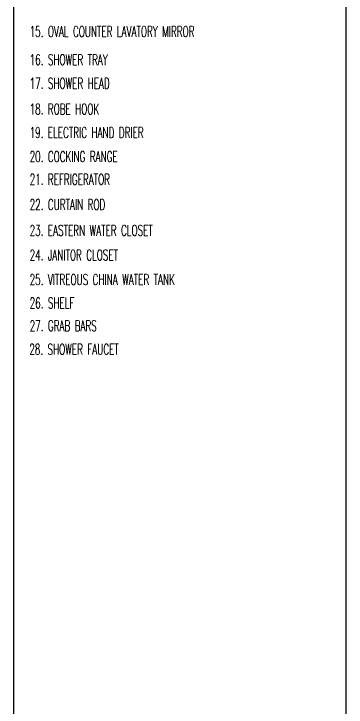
# Model space of a CAD drawing. Extents: x 417682.5 to 417711.4, y 43413.5 to 43433.4.
# Drawn here: x 417707.94 to 417710.82, y 43419.52 to 43425.54 of the extents above; entities that cross this region are included whole.
import ezdxf

# ---------------------------------------------------------------- set-up
doc = ezdxf.new("R2010")
doc.units = 0
doc.header["$MEASUREMENT"] = 0
for name, color, linetype in [('SH', 1, 'CONTINUOUS'), ('TITLE', 6, 'CONTINUOUS'), ('TXT', 2, 'CONTINUOUS')]:
    doc.layers.add(name, color=color, linetype=linetype)
doc.styles.add('ROMANS', font='ROMANS.shx', dxfattribs={"width": 0.6})

msp = doc.modelspace()

# ---------------------------------------------------------------- linework, layer by layer
at = {"layer": 'SH'}
for p, q in [((417707.936, 43413.495), (417707.936, 43427.345)), ((417710.8235, 43413.495), (417710.8235, 43427.345))]:
    msp.add_line(p, q, dxfattribs=at)
at = {"layer": 'TITLE'}
for p, q in [((417707.936, 43413.495), (417707.936, 43433.42)), ((417710.8235, 43413.495), (417710.8235, 43433.42))]:
    msp.add_line(p, q, dxfattribs=at)

# ---------------------------------------------------------------- texts
at = {"layer": 'TXT', "style": 'ROMANS', "width": 0.6}
for s, height, p in [('15. OVAL COUNTER LAVATORY MIRROR', 0.093306, (417708.0732, 43425.3378)), ('16. SHOWER TRAY', 0.093306, (417708.0732, 43425.0926)), ('17. SHOWER HEAD', 0.093306, (417708.0732, 43424.8874)), ('18. ROBE HOOK', 0.093306, (417708.0732, 43424.664)), ('19. ELECTRIC HAND DRIER', 0.093306, (417708.0732, 43424.4605)), ('20. COCKING RANGE', 0.093306, (417708.0732, 43424.2514)), ('21. REFRIGERATOR', 0.093306, (417708.0732, 43424.0541)), ('22. CURTAIN ROD', 0.093306, (417708.0732, 43423.8349)), ('23. EASTERN WATER CLOSET', 0.093306, (417708.0732, 43423.6103)), ('24. JANITOR CLOSET', 0.093306, (417708.0732, 43423.3957)), ('25. VITREOUS CHINA WATER TANK', 0.093306, (417708.0732, 43423.1838)), ('26. SHELF', 0.09331, (417708.0732, 43422.9801)), ('27. GRAB BARS', 0.093306, (417708.0732, 43422.7818)), ('28. SHOWER FAUCET', 0.093306, (417708.0704, 43422.5778))]:
    msp.add_text(s, height=height, dxfattribs=at).set_placement(p)

doc.saveas('drawing.dxf')
